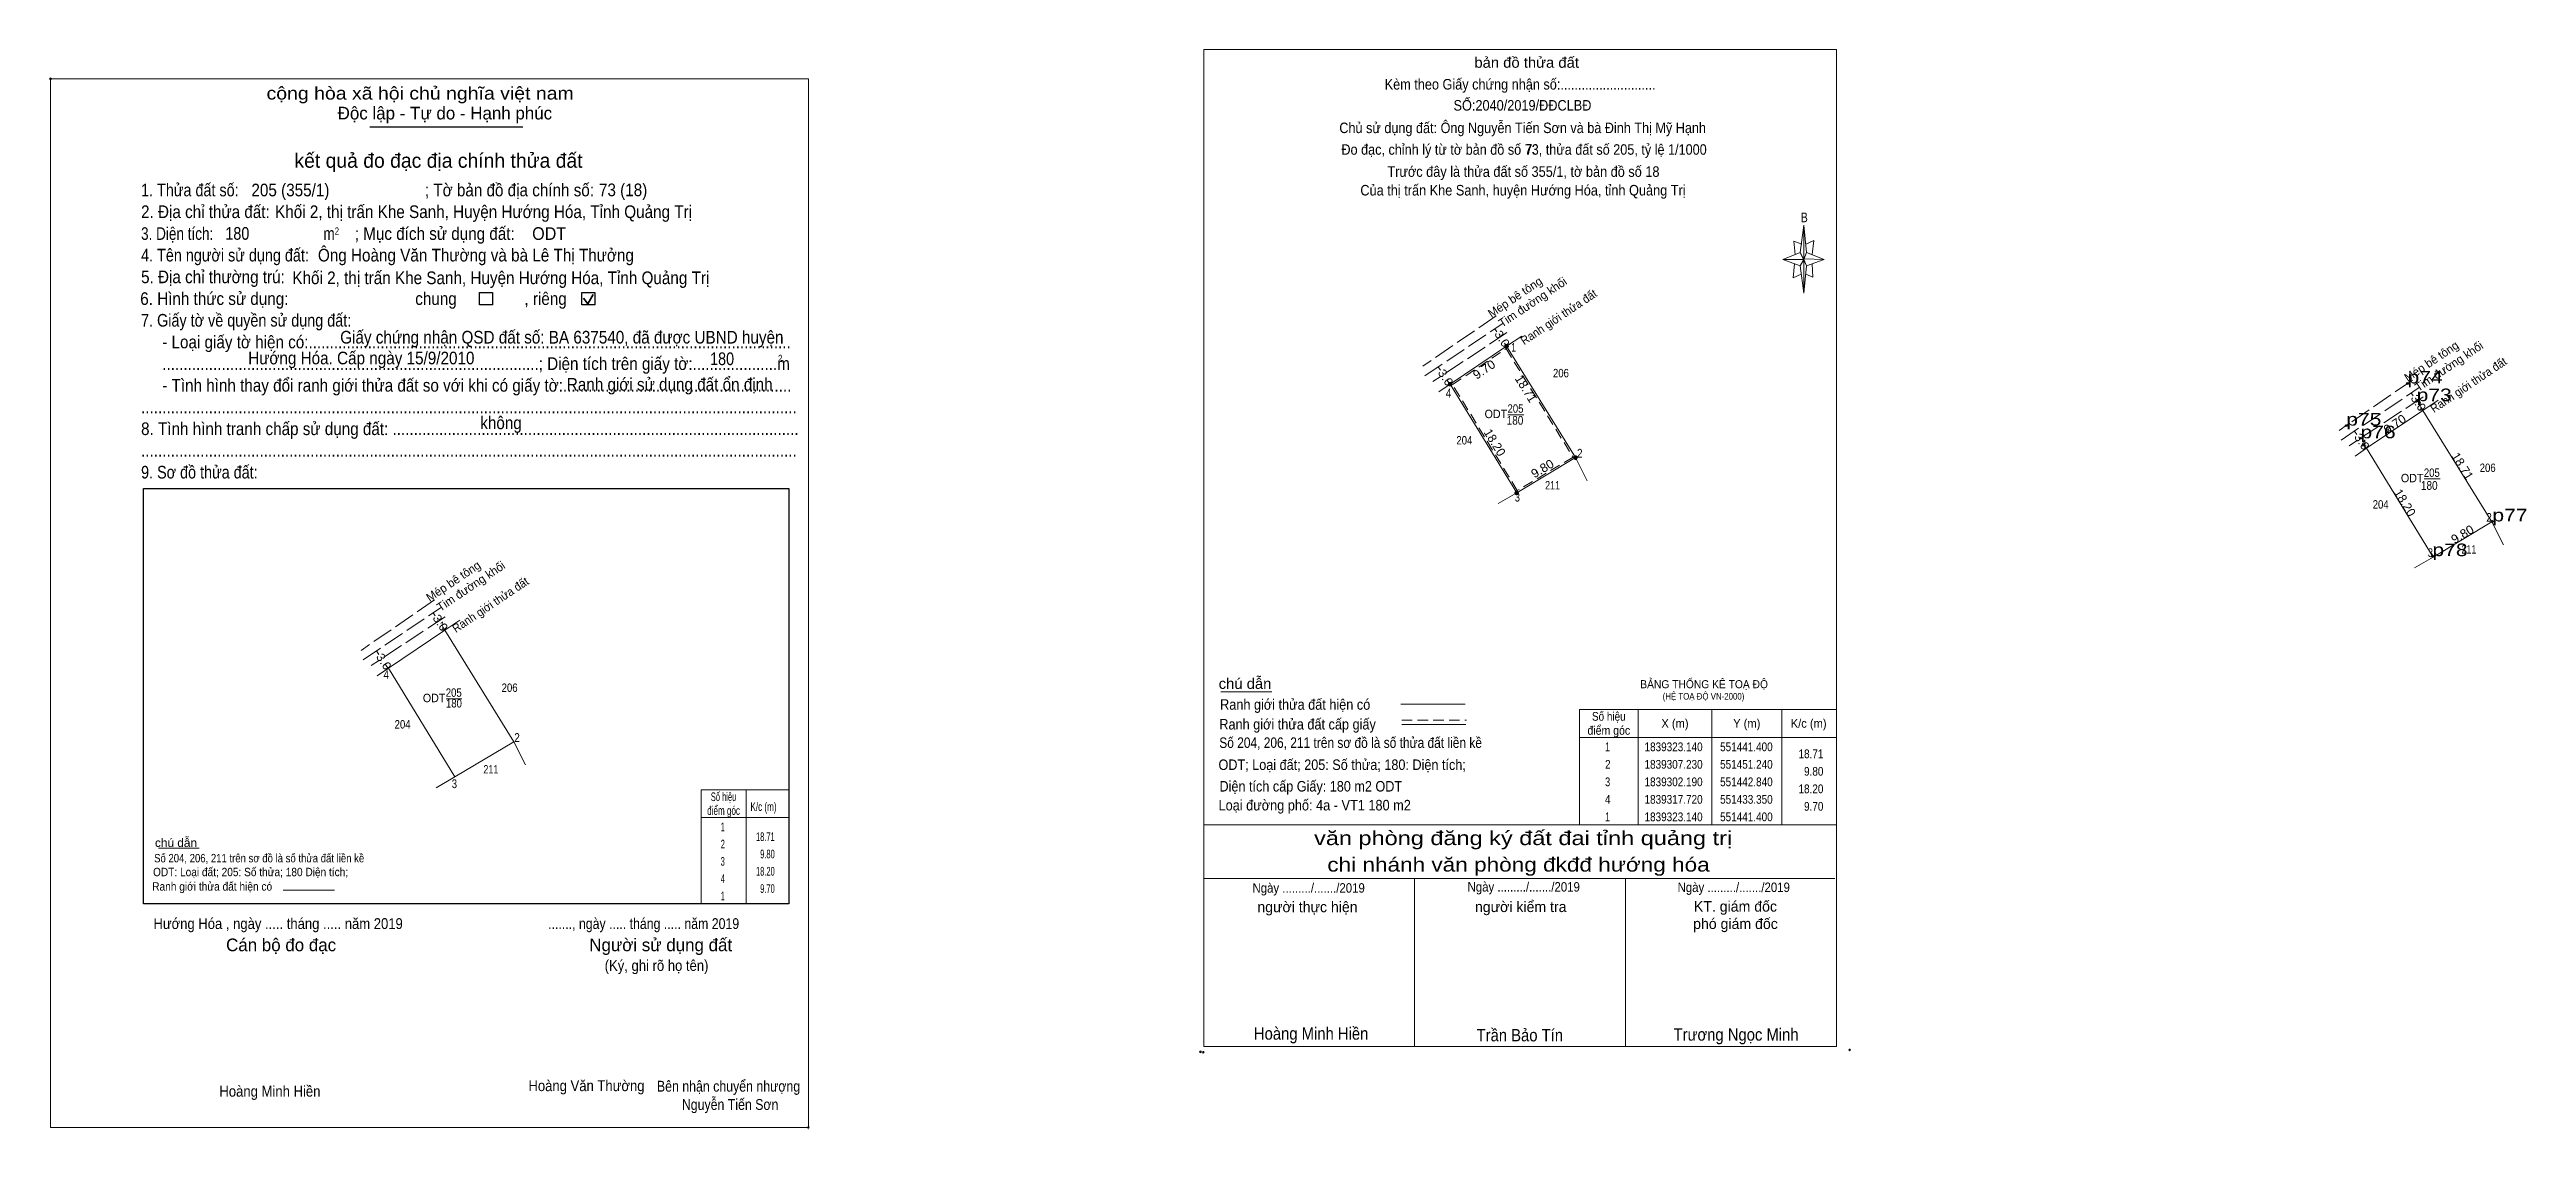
# Model space of a CAD drawing. Header units: metres. Extents: x 551102 to 551456, y 1839220 to 1839375.
import ezdxf
from ezdxf.enums import TextEntityAlignment as Align

# ---------------------------------------------------------------- set-up
doc = ezdxf.new("R2010")
doc.units = ezdxf.units.M
doc.header["$LTSCALE"] = 0.5
doc.header["$PDMODE"] = 32
doc.header["$PDSIZE"] = 0.25
doc.linetypes.add('LONG_DASHED', pattern=[7.5, 6, -1.5])
doc.linetypes.add('MEDIUM_DASHED', pattern=[4.5, 3, -1.5])
for name, color, linetype, lineweight in [('1', 7, 'Continuous', 13), ('10', 7, 'Continuous', 13), ('15', 7, 'Continuous', 13), ('17', 7, 'Continuous', 13), ('2', 7, 'Continuous', 13), ('6', 7, 'Continuous', 13), ('63', 7, 'Continuous', 13)]:
    doc.layers.add(name, color=color, linetype=linetype, lineweight=lineweight)
for name, color, linetype in [('12', 7, 'Continuous'), ('7', 7, 'Continuous'), ('8', 7, 'Continuous')]:
    doc.layers.add(name, color=color, linetype=linetype)

msp = doc.modelspace()

# ---------------------------------------------------------------- hatches: boundary and pattern name
at = {"layer": '63'}
for points in [[(551310.77, 1839332.3, 1), (551310.27, 1839332.3, 1)], [(551302.72, 1839326.88, 1), (551302.22, 1839326.88, 1)], [(551320.61, 1839316.39, 1), (551320.11, 1839316.39, 1)], [(551312.21, 1839311.35, 1), (551311.71, 1839311.35, 1)]]:
    msp.add_hatch(color=256, dxfattribs=at).paths.add_polyline_path(points)

# ---------------------------------------------------------------- linework, layer by layer
at = {"layer": '1'}
for p, q in [((551308.85, 1839334.78), (551309.14, 1839334.36)), ((551310.22, 1839332.75), (551310.52, 1839332.3)), ((551311.96, 1839311.35), (551302.47, 1839326.88)), ((551439.73, 1839325.62), (551440.02, 1839325.2)), ((551441.1, 1839323.59), (551441.4, 1839323.14)), ((551442.84, 1839302.19), (551433.35, 1839317.72)), ((551157.2, 1839294.22), (551157.49, 1839293.8)), ((551158.57, 1839292.19), (551158.87, 1839291.74)), ((551160.31, 1839270.79), (551150.82, 1839286.32))]:
    msp.add_line(p, q, dxfattribs=at)
at = {"layer": '1', "linetype": 'MEDIUM_DASHED'}
msp.add_lwpolyline([(551310.44, 1839331.95), (551320.01, 1839316.47), (551312.04, 1839311.69), (551302.81, 1839326.81)], close=True, dxfattribs=at)
at = {"layer": '1'}
msp.add_lwpolyline([(551441.4, 1839323.14), (551451.24, 1839307.23), (551442.84, 1839302.19), (551433.35, 1839317.72)], close=True, dxfattribs=at)
at = {"layer": '10'}
for p, q in [((551322.03, 1839313.1), (551320.36, 1839316.39)), ((551452.91, 1839303.94), (551451.24, 1839307.23)), ((551170.38, 1839272.54), (551168.71, 1839275.83))]:
    msp.add_line(p, q, dxfattribs=at)
at = {"layer": '15', "linetype": 'LONG_DASHED'}
for p, q in [((551309.04, 1839336.63), (551298.56, 1839329.43)), ((551298.85, 1839328.06), (551310, 1839335.56)), ((551310.57, 1839334.24), (551300, 1839327.25)), ((551439.92, 1839327.47), (551429.44, 1839320.27)), ((551429.73, 1839318.9), (551440.88, 1839326.4)), ((551441.45, 1839325.08), (551430.88, 1839318.09)), ((551157.39, 1839296.07), (551146.91, 1839288.87)), ((551147.2, 1839287.5), (551158.35, 1839295)), ((551158.92, 1839293.68), (551148.35, 1839286.69))]:
    msp.add_line(p, q, dxfattribs=at)
at = {"layer": '15'}
for p, q in [((551310.52, 1839332.3), (551320.36, 1839316.39)), ((551300.76, 1839329.34), (551301.08, 1839328.86)), ((551300.83, 1839325.78), (551302.47, 1839326.88)), ((551302.04, 1839327.43), (551302.43, 1839326.85)), ((551441.4, 1839323.14), (551451.24, 1839307.23)), ((551431.64, 1839320.18), (551431.96, 1839319.7)), ((551432.92, 1839318.27), (551433.31, 1839317.69)), ((551320.36, 1839316.39), (551311.96, 1839311.35)), ((551431.71, 1839316.62), (551433.35, 1839317.72)), ((551311.96, 1839311.35), (551309.3, 1839309.82)), ((551451.24, 1839307.23), (551442.84, 1839302.19)), ((551442.84, 1839302.19), (551440.18, 1839300.66)), ((551158.87, 1839291.74), (551168.71, 1839275.83)), ((551149.11, 1839288.78), (551149.43, 1839288.3)), ((551149.18, 1839285.22), (551150.82, 1839286.32)), ((551150.39, 1839286.87), (551150.78, 1839286.29)), ((551168.71, 1839275.83), (551160.31, 1839270.79)), ((551160.31, 1839270.79), (551157.65, 1839269.26))]:
    msp.add_line(p, q, dxfattribs=at)
for points in [[(551302.47, 1839326.88), (551310.52, 1839332.3), (551312.68, 1839333.75)], [(551433.35, 1839317.72), (551441.4, 1839323.14), (551443.56, 1839324.59)], [(551150.82, 1839286.32), (551158.87, 1839291.74), (551161.03, 1839293.19)]]:
    msp.add_lwpolyline(points, dxfattribs=at)
at = {"layer": '17'}
msp.add_line((551117.98, 1839260.64), (551123.79, 1839260.64), dxfattribs=at)
at = {"layer": '2', "lineweight": 25}
for p, q in [((551148.13, 1839363.62), (551170.02, 1839363.62)), ((551115.81, 1839311.98), (551207.98, 1839311.98)), ((551207.98, 1839311.98), (551207.98, 1839252.66))]:
    msp.add_line(p, q, dxfattribs=at)
at = {"layer": '2'}
for p, q in [((551352.46, 1839345.68), (551352.96, 1839349.6)), ((551352.46, 1839343.78), (551349.96, 1839344.68)), ((551353.37, 1839343.78), (551352.96, 1839339.87)), ((551353.37, 1839345.68), (551355.88, 1839344.68)), ((551354.18, 1839344.08), (551354.27, 1839342.17)), ((551354.27, 1839342.17), (551353.26, 1839342.58)), ((551269.71, 1839282.95), (551276.98, 1839282.95)), ((551295.4, 1839281.21), (551304.58, 1839281.21)), ((551295.55, 1839278.27), (551304.72, 1839278.27)), ((551267.27, 1839263.94), (551357.62, 1839263.94)), ((551267.27, 1839256.31), (551357.42, 1839256.31)), ((551267.27, 1839256.31), (551357.42, 1839256.31)), ((551267.27, 1839256.31), (551357.42, 1839256.31)), ((551297.38, 1839232.32), (551297.38, 1839256.31)), ((551327.5, 1839232.32), (551327.5, 1839256.31))]:
    msp.add_line(p, q, dxfattribs=at)
at = {"layer": '2', "lineweight": 35}
for p, q in [((551178.67, 1839339.15), (551179.28, 1839338.34)), ((551179.28, 1839338.34), (551180.03, 1839339.69))]:
    msp.add_line(p, q, dxfattribs=at)
at = {"layer": '2', "linetype": 'MEDIUM_DASHED'}
msp.add_line((551295.55, 1839278.89), (551304.78, 1839278.89), dxfattribs=at)
at = {"layer": '2'}
for points in [[(551267.27, 1839374.66), (551357.62, 1839374.66), (551357.62, 1839232.32), (551267.27, 1839232.32)], [(551102.53, 1839370.49), (551210.8, 1839370.49), (551210.8, 1839220.75), (551102.53, 1839220.75)], [(551352.96, 1839349.6), (551353.37, 1839345.68), (551352.96, 1839344.68)], [(551352.96, 1839344.68), (551349.96, 1839344.68), (551352.46, 1839345.68), (551353.37, 1839343.78), (551355.88, 1839344.68), (551352.96, 1839344.78)], [(551352.96, 1839344.68), (551352.96, 1839339.87), (551352.46, 1839343.78)]]:
    msp.add_lwpolyline(points, close=True, dxfattribs=at)
for points in [[(551352.67, 1839346.89), (551351.56, 1839347.3), (551351.76, 1839345.38)], [(551353.26, 1839346.89), (551354.38, 1839347.4), (551354.18, 1839345.38)], [(551352.96, 1839344.68), (551352.46, 1839345.68), (551349.96, 1839344.68)], [(551351.66, 1839344.08), (551351.47, 1839342.08), (551352.57, 1839342.58)], [(551352.96, 1839344.68), (551353.37, 1839343.78), (551355.88, 1839344.68)], [(551357.62, 1839232.32), (551267.27, 1839232.32), (551267.27, 1839256.31)]]:
    msp.add_lwpolyline(points, dxfattribs=at)
at = {"layer": '2', "lineweight": 25}
for points in [[(551163.8, 1839339.95), (551165.66, 1839339.95), (551165.66, 1839338.21), (551163.8, 1839338.21)], [(551178.43, 1839339.95), (551180.28, 1839339.95), (551180.28, 1839338.21), (551178.43, 1839338.21)]]:
    msp.add_lwpolyline(points, close=True, dxfattribs=at)
msp.add_lwpolyline([(551207.98, 1839252.66), (551115.81, 1839252.66), (551115.81, 1839311.98)], dxfattribs=at)
at = {"layer": '2'}
for p in [(551102.53, 1839370.49), (551266.8, 1839231.54), (551267.2, 1839231.48), (551359.52, 1839231.82), (551210.79, 1839220.75)]:
    msp.add_point(p, dxfattribs=at)
at = {"layer": '6'}
msp.add_line((551135.77, 1839254.63), (551143.1, 1839254.63), dxfattribs=at)
at = {"layer": '63'}
for p, q in [((551310.69, 1839322.51), (551312.96, 1839322.51)), ((551441.57, 1839313.35), (551443.84, 1839313.35)), ((551159.04, 1839281.95), (551161.31, 1839281.95)), ((551329.32, 1839280.44), (551329.32, 1839263.94)), ((551339.82, 1839280.44), (551339.82, 1839263.94)), ((551349.82, 1839280.44), (551349.82, 1839263.94)), ((551320.92, 1839276.44), (551357.62, 1839276.44)), ((551195.48, 1839268.95), (551207.98, 1839268.95)), ((551201.9, 1839268.95), (551201.9, 1839252.66)), ((551207.98, 1839268.95), (551207.98, 1839252.66)), ((551195.48, 1839265), (551207.98, 1839265))]:
    msp.add_line(p, q, dxfattribs=at)
msp.add_lwpolyline([(551320.92, 1839280.44), (551357.62, 1839280.44), (551357.62, 1839263.94), (551320.92, 1839263.94)], close=True, dxfattribs=at)
msp.add_lwpolyline([(551207.98, 1839252.66), (551195.48, 1839252.66), (551195.48, 1839268.95)], dxfattribs=at)
at = {"layer": '63', "linetype": 'MEDIUM_DASHED'}
for centre in [(551310.52, 1839332.3), (551302.47, 1839326.88), (551320.36, 1839316.39), (551311.96, 1839311.35)]:
    msp.add_circle(centre, 0.25, dxfattribs=at)
at = {"layer": '7'}
for p in [(551439.2, 1839326.98), (551440.5, 1839324.45), (551430.45, 1839320.96), (551432.48, 1839319.15), (551451.32, 1839307.28), (551442.76, 1839302.32)]:
    msp.add_point(p, dxfattribs=at)

# ---------------------------------------------------------------- texts
at = {"layer": '1'}
for s, height, width, p in [('206', 1.2, 0.85, (551318.28, 1839327.86)), ('ODT', 1.2, 0.95, (551308.985, 1839322.03)), ('180', 1.25, 0.85, (551311.72, 1839321.09)), ('205', 1.2, 0.85, (551311.79, 1839322.8)), ('204', 1.2, 0.85, (551304.485, 1839318.27)), ('205', 1.2, 0.85, (551442.67, 1839313.64)), ('206', 1.2, 0.85, (551450.65, 1839314.34)), ('211', 1.2, 0.8, (551317.09, 1839311.85)), ('ODT', 1.2, 0.95, (551439.865, 1839312.87)), ('180', 1.25, 0.85, (551442.31, 1839311.79)), ('204', 1.2, 0.85, (551435.365, 1839309.11)), ('211', 1.2, 0.8, (551447.97, 1839302.69)), ('ODT', 1.2, 0.95, (551157.335, 1839281.47)), ('205', 1.2, 0.85, (551160.14, 1839282.24)), ('206', 1.2, 0.85, (551168.12, 1839282.94)), ('180', 1.2, 0.85, (551160.165, 1839280.71)), ('204', 1.2, 0.85, (551152.835, 1839277.71)), ('211', 1.2, 0.8, (551165.44, 1839271.29))]:
    msp.add_text(s, height=height, dxfattribs=dict(at, width=width)).set_placement(p, align=Align.CENTER)
at = {"layer": '12', "width": 1.25}
for s, p in [('p74', (551439.2, 1839326.98)), ('p73', (551440.5, 1839324.45)), ('p75', (551430.45, 1839320.96)), ('p76', (551432.48, 1839319.15)), ('p77', (551451.32, 1839307.28)), ('p78', (551442.76, 1839302.32))]:
    msp.add_text(s, height=1.8, dxfattribs=at).set_placement(p)
at = {"layer": '15'}
for s, p in [('Mép bê tông', (551312.0651, 1839338.8082)), ('Tim đường khối', (551314.5801, 1839338.087)), ('Mép bê tông', (551442.9451, 1839329.6482)), ('Tim đường khối', (551445.4601, 1839328.927)), ('Mép bê tông', (551160.4151, 1839298.2482)), ('Tim đường khối', (551162.9301, 1839297.527))]:
    msp.add_text(s, height=1.2, rotation=33.927, dxfattribs=at).set_placement(p, align=Align.CENTER)
for s, rotation, width, p in [('Ranh giới thửa đất', 33.927, 0.95, (551318.2951, 1839335.9708)), ('3.0', 303.584, 1.1, (551309.3891, 1839333.0319)), ('3.0', 303.584, 1.1, (551301.3091, 1839327.4919)), ('Ranh giới thửa đất', 33.927, 0.95, (551448.2451, 1839326.2708)), ('3.0', 303.584, 1.1, (551440.2691, 1839323.8719)), ('3.0', 303.584, 1.1, (551432.1891, 1839318.3319)), ('Ranh giới thửa đất', 33.927, 0.95, (551165.7151, 1839294.8708)), ('3.0', 303.584, 1.1, (551157.7391, 1839292.4719)), ('3.0', 303.584, 1.1, (551149.6591, 1839286.9319))]:
    msp.add_text(s, height=1.2, rotation=rotation, dxfattribs=dict(at, width=width)).set_placement(p, align=Align.CENTER)
at = {"layer": '2'}
for s, height, width, p in [('bản đồ thửa đất', 1.506, 1.05, (551313.385, 1839372.06)), ('Kèm theo Giấy chứng nhận số:...........................', 1.506, 0.9, (551312.45, 1839368.95)), ('SỐ:2040/2019/ĐĐCLBĐ', 1.51, 0.9, (551312.785, 1839365.94)), ('Chủ sử dụng đất: Ông Nguyễn Tiến Sơn và bà Đinh Thị Mỹ Hạnh', 1.5, 0.9, (551312.815, 1839362.73)), ('Đo đạc, chỉnh lý từ tờ bản đồ số 73, thửa đất số 205, tỷ lệ 1/1000 ', 1.5, 0.9, (551313.265, 1839359.64)), ('Trước đây là thửa đất số 355/1, tờ bản đồ số 18', 1.51, 0.9, (551312.925, 1839356.48)), ('Của thị trấn Khe Sanh, huyện Hướng Hóa, tỉnh Quảng Trị', 1.51, 0.9, (551312.86, 1839353.82)), ('B', 1.383, 0.8, (551353.045, 1839350)), ('văn phòng đăng ký đất đai tỉnh quảng trị', 2.008, 1.25, (551312.88, 1839261.06)), ('chi nhánh văn phòng đkđđ hướng hóa', 2.008, 1.2, (551312.22, 1839257.28)), ('Ngày ........./......./2019', 1.355, 0.9, (551282.245, 1839254.27)), ('Ngày ........./......./2019', 1.355, 0.9, (551312.965, 1839254.42)), ('Ngày ........./......./2019', 1.355, 0.9, (551342.965, 1839254.36)), ('Hoàng Minh Hiền', 1.758, 0.9, (551282.6, 1839233.28)), ('Trần Bảo Tín', 1.758, 0.9, (551312.41, 1839233.04)), ('Trương Ngọc Minh', 1.758, 0.9, (551343.295, 1839233.14))]:
    msp.add_text(s, height=height, dxfattribs=dict(at, width=width)).set_placement(p, align=Align.CENTER)
for s, height, width, p in [('cộng hòa xã hội chủ nghĩa việt nam', 1.807, 1.15, (551133.4, 1839367.52)), ('1. Thửa đất số:', 1.807, 0.85, (551115.48, 1839353.7)), ('205 (355/1)', 1.81, 0.9, (551131.24, 1839353.7)), ('; Tờ bản đồ địa chính số:', 1.807, 0.9, (551156.02, 1839353.7)), ('73 (18)', 1.81, 0.9, (551180.88, 1839353.72)), ('2. Địa chỉ thửa đất:', 1.807, 0.9, (551115.48, 1839350.6)), ('Khối 2, thị trấn Khe Sanh, Huyện Hướng Hóa, Tỉnh Quảng Trị', 1.81, 0.9, (551134.62, 1839350.6)), ('4. Tên người sử dụng đất:', 1.807, 0.85, (551115.48, 1839344.4)), ('3. Diện tích:', 1.807, 0.8, (551115.48, 1839347.48)), ('180', 1.81, 0.85, (551127.51, 1839347.5)), ('Ông Hoàng Văn Thường và bà Lê Thị Thưởng', 1.81, 0.9, (551140.74, 1839344.4)), ('m', 1.807, 0.8, (551141.52, 1839347.48)), ('2', 1.032, 0.8, (551143.14, 1839348.22)), ('; Mục đích sử dụng đất:', 1.807, 0.9, (551146, 1839347.48)), ('ODT', 1.81, 0.95, (551171.34, 1839347.48)), ('5. Địa chỉ thường trú:', 1.807, 0.9, (551115.48, 1839341.3)), ('Khối 2, thị trấn Khe Sanh, Huyện Hướng Hóa, Tỉnh Quảng Trị', 1.81, 0.9, (551137.09, 1839341.16)), ('6. Hình thức sử dụng:', 1.807, 0.9, (551115.36, 1839338.19)), ('chung                , riêng', 1.807, 0.9, (551154.64, 1839338.19)), ('7. Giấy tờ về quyền sử dụng đất:', 1.807, 0.85, (551115.48, 1839335.1)), ('     - Loại giấy tờ hiện có:..................................................................................................................', 1.807, 0.9, (551115.48, 1839332)), ('Giấy chứng nhận QSD đất số: BA 637540, đã được UBND huyện', 1.81, 0.9, (551143.92, 1839332.68)), ('     .........................................................................................; Diện tích trên giấy tờ:....................m', 1.807, 0.9, (551115.48, 1839328.91)), ('Hướng Hóa. Cấp ngày 15/9/2010', 1.81, 0.9, (551130.78, 1839329.71)), ('180', 1.81, 0.85, (551196.75, 1839329.6)), ('2', 1.032, 0.8, (551206.46, 1839330.04)), ('     - Tình hình thay đổi ranh giới thửa đất so với khi có giấy tờ:......................................................', 1.807, 0.9, (551115.48, 1839325.81)), ('Ranh giới sử dụng đất ổn định', 1.809, 0.9, (551176.29, 1839325.95)), ('8. Tình hình tranh chấp sử dụng đất: ................................................................................................', 1.807, 0.9, (551115.48, 1839319.61)), ('...........................................................................................................................................................', 1.807, 0.9, (551115.48, 1839322.7)), ('không', 1.807, 0.9, (551163.93, 1839320.46)), ('9. Sơ đồ thửa đất:', 1.807, 0.85, (551115.48, 1839313.41)), ('...........................................................................................................................................................', 1.807, 0.9, (551115.48, 1839316.52)), ('chú dẫn', 1.506, 1.05, (551269.4, 1839283.37)), ('BẢNG THỐNG KÊ TOẠ ĐỘ ', 1.154, 0.95, (551329.61, 1839283.46)), ('(HỆ TOẠ ĐỘ VN-2000)', 0.9335, 0.9, (551332.81, 1839281.84)), ('Ranh giới thửa đất cấp giấy', 1.506, 0.9, (551269.49, 1839277.57)), ('Ranh giới thửa đất hiện có ', 1.506, 0.9, (551269.6, 1839280.39)), ('Số 204, 206, 211 trên sơ đồ là số thửa đất liền kề', 1.5, 0.85, (551269.48, 1839274.94)), ('ODT; Loại đất; 205: Số thửa; 180: Diện tích;', 1.5, 0.9, (551269.37, 1839271.79)), ('Diện tích cấp Giấy: 180 m2 ODT', 1.5, 0.9, (551269.51, 1839268.71)), ('Loại đường phố: 4a - VT1 180 m2', 1.51, 0.9, (551269.38, 1839266.01)), ('Hướng Hóa , ngày ..... tháng ..... năm 2019', 1.548, 0.9, (551117.25, 1839249.08)), ('......., ngày ..... tháng ..... năm 2019', 1.548, 0.85, (551173.62, 1839249.08)), ('(Ký, ghi rõ họ tên)', 1.549, 0.9, (551181.7, 1839243.1)), ('Hoàng Minh Hiền', 1.553, 0.9, (551126.66, 1839225.14)), ('Hoàng Văn Thường', 1.55, 0.9, (551170.81, 1839225.93)), ('Bên nhận chuyển nhượng', 1.55, 0.85, (551189.16, 1839225.86)), ('Nguyễn Tiến Sơn', 1.55, 0.85, (551192.72, 1839223.25))]:
    msp.add_text(s, height=height, dxfattribs=dict(at, width=width)).set_placement(p)
for s, p in [('Độc lập - Tự do - Hạnh phúc', (551143.56, 1839364.68)), ('Cán bộ đo đạc', (551127.62, 1839245.91)), ('Người sử dụng đất', (551179.5, 1839245.91))]:
    msp.add_text(s, height=1.807, dxfattribs=at).set_placement(p)
for s, height, p in [('kết quả đo đạc địa chính thửa đất', 2.065, (551157.965, 1839357.78)), ('người thực hiện', 1.506, (551282.08, 1839251.48)), ('người kiểm tra', 1.506, (551312.54, 1839251.5)), ('phó giám đốc', 1.507, (551343.21, 1839249.08)), ('KT. giám đốc', 1.507, (551343.205, 1839251.56)), ('.', 0.5163, (551210.7751, 1839220.46))]:
    msp.add_text(s, height=height, dxfattribs=at).set_placement(p, align=Align.CENTER)
at = {"layer": '6'}
for s, height, width, p in [('chú dẫn', 1.203, 1.05, (551117.46, 1839260.8)), ('ODT: Loại đất; 205: Số thửa; 180 Diện tích;', 1.2, 0.9, (551117.19, 1839256.62)), ('Số 204, 206, 211 trên sơ đồ là số thửa đất liền kề', 1.2, 0.85, (551117.34, 1839258.6)), ('Ranh giới thửa đất hiện có ', 1.203, 0.9, (551117.07, 1839254.56))]:
    msp.add_text(s, height=height, dxfattribs=dict(at, width=width)).set_placement(p)
at = {"layer": '63'}
for s, height, width, p in [(' 1', 1.25, 0.75, (551311.87, 1839331.52)), (' 4', 1.25, 0.85, (551302.62, 1839324.97)), (' 1', 1.25, 0.75, (551441.4, 1839323.14)), (' 4', 1.25, 0.85, (551433.35, 1839317.72)), (' 2', 1.25, 0.85, (551321.37, 1839316.39)), (' 3', 1.25, 0.8, (551312.43, 1839310.12)), (' 2', 1.25, 0.85, (551451.24, 1839307.23)), (' 3', 1.25, 0.8, (551442.84, 1839302.19)), (' 1', 1.25, 0.75, (551158.87, 1839291.74)), (' 4', 1.25, 0.85, (551150.9, 1839284.79)), (' 2', 1.25, 0.85, (551169.58, 1839275.8)), ('18.71', 1.25, 0.85, (551355.77, 1839273.47)), ('9.80', 1.25, 0.85, (551355.77, 1839270.97)), (' 3', 1.25, 0.8, (551160.61, 1839269.2)), ('18.20', 1.25, 0.85, (551355.77, 1839268.47)), ('9.70', 1.25, 0.85, (551355.77, 1839265.97)), ('18.71', 1.234, 0.65, (551205.99, 1839261.64)), ('18.20', 1.234, 0.65, (551205.99, 1839256.71)), ('9.80', 1.234, 0.65, (551205.99, 1839259.17)), ('9.70', 1.234, 0.65, (551205.99, 1839254.24))]:
    msp.add_text(s, height=height, dxfattribs=dict(at, width=width)).set_placement(p, align=Align.RIGHT)
at = {"layer": '63', "width": 1.05}
for s, rotation, p in [('9.70', 33.952, (551307.6509, 1839328.4573)), ('9.70', 33.952, (551437.7309, 1839320.6673)), ('9.80', 30.964, (551315.9585, 1839314.2871)), ('9.80', 30.964, (551447.3684, 1839304.9071))]:
    msp.add_text(s, height=1.25, rotation=rotation, dxfattribs=at).set_placement(p, align=Align.CENTER)
at = {"layer": '63'}
for s, rotation, p in [('18.71', 301.736, (551312.7403, 1839325.9087)), ('18.20', 301.428, (551308.2952, 1839318.2259)), ('18.71', 301.736, (551446.5202, 1839314.8487)), ('18.20', 301.428, (551438.2983, 1839309.6309))]:
    msp.add_text(s, height=1.25, rotation=rotation, dxfattribs=at).set_placement(p, align=Align.CENTER)
for s, height, width, p in [('Số hiệu', 1.25, 0.85, (551325.12, 1839278.82)), ('X (m)', 1.25, 0.95, (551334.57, 1839277.82)), ('Y (m)', 1.25, 0.95, (551344.825, 1839277.82)), ('K/c (m)', 1.25, 0.95, (551353.665, 1839277.82)), ('điểm góc', 1.25, 0.9, (551325.12, 1839276.82)), (' 1', 1.25, 0.75, (551324.77, 1839274.47)), ('1839323.140', 1.25, 0.85, (551334.37, 1839274.47)), ('551441.400', 1.25, 0.85, (551344.77, 1839274.47)), (' 2', 1.25, 0.85, (551324.775, 1839271.97)), ('1839307.230', 1.25, 0.85, (551334.37, 1839271.97)), ('551451.240', 1.25, 0.85, (551344.77, 1839271.97)), ('Số hiệu', 1.234, 0.65, (551198.68, 1839267.35)), (' 3', 1.25, 0.8, (551324.765, 1839269.47)), ('1839302.190', 1.25, 0.85, (551334.37, 1839269.47)), ('551442.840', 1.25, 0.85, (551344.77, 1839269.47)), ('điểm góc', 1.234, 0.7, (551198.68, 1839265.38)), ('K/c (m)', 1.234, 0.7, (551204.38, 1839265.94)), (' 4', 1.25, 0.85, (551324.77, 1839266.97)), (' 1', 1.25, 0.75, (551324.77, 1839264.47)), ('1839317.720', 1.25, 0.85, (551334.37, 1839266.97)), ('1839323.140', 1.25, 0.85, (551334.37, 1839264.47)), ('551433.350', 1.25, 0.85, (551344.77, 1839266.97)), ('551441.400', 1.25, 0.85, (551344.77, 1839264.47)), (' 2', 1.234, 0.65, (551198.425, 1839260.59)), (' 1', 1.234, 0.55, (551198.415, 1839263.05)), (' 3', 1.234, 0.6, (551198.41, 1839258.12)), (' 4', 1.234, 0.65, (551198.42, 1839255.65)), (' 1', 1.234, 0.55, (551198.415, 1839253.18))]:
    msp.add_text(s, height=height, dxfattribs=dict(at, width=width)).set_placement(p, align=Align.CENTER)
at = {"layer": '8', "width": 0.8}
msp.add_text('73', height=1.5, dxfattribs=at).set_placement((551314.19, 1839359.65), align=Align.CENTER)

doc.saveas('drawing.dxf')
